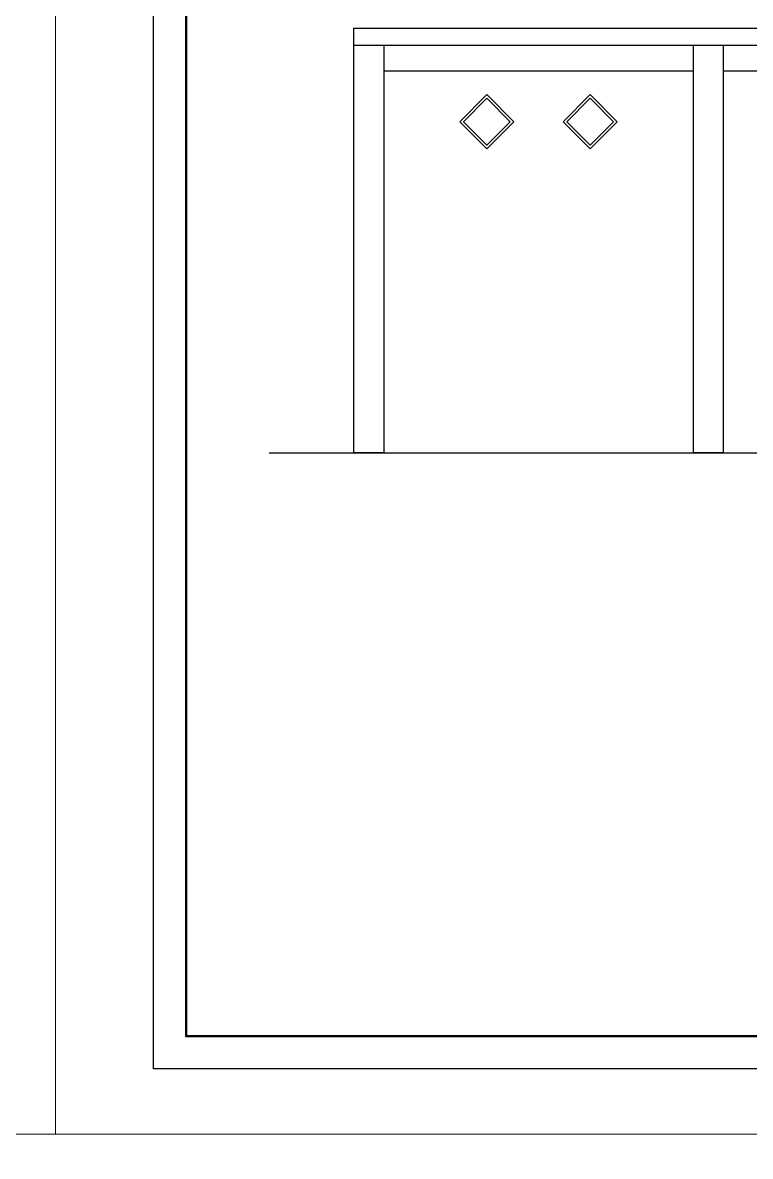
# Model space of a CAD drawing. Header units: centimetres. Extents: x -377343 to 693706, y 194584 to 813780.
# Drawn here: x 180713 to 181570, y 498483 to 499818 of the extents above; entities that cross this region are included whole.
import ezdxf

# ---------------------------------------------------------------- set-up
doc = ezdxf.new("R2010")
doc.units = ezdxf.units.CM
doc.layers.add('Kertas', color=252, linetype='Continuous', lineweight=20)
doc.layers.add('Legenda', color=252, linetype='Continuous', lineweight=20)
doc.layers.add('Layer1', color=7, linetype='Continuous')
doc.layers.add('PIPA', color=11, linetype='Continuous')

msp = doc.modelspace()

# ---------------------------------------------------------------- linework, layer by layer
at = {"layer": 'Kertas'}
for points in [[(177553.804, 500796.755), (180751.147, 500796.755), (180751.147, 498508.536), (177553.804, 498508.536)], [(180751.147, 500796.755), (183948.49, 500796.755), (183948.49, 498508.536), (180751.147, 498508.536)]]:
    msp.add_lwpolyline(points, close=True, dxfattribs=at)
at = {"layer": 'Layer1'}
for p, q in [((181103.005, 499811.449), (183138.005, 499811.449)), ((181103.005, 499791.449), (181103.005, 499811.449)), ((181103.005, 499791.449), (183138.005, 499791.449)), ((181138.005, 499761.449), (181503.005, 499761.449)), ((181538.005, 499761.449), (181903.005, 499761.449)), ((181003.005, 499311.449), (183238.005, 499311.449))]:
    msp.add_line(p, q, dxfattribs=at)
for points in [[(181103.005, 499791.449), (181138.005, 499791.449), (181138.005, 499311.449), (181103.005, 499311.449)], [(181503.005, 499791.449), (181538.005, 499791.449), (181538.005, 499311.449), (181503.005, 499311.449)], [(181259.671, 499669.629), (181291.491, 499701.449), (181259.671, 499733.269), (181227.852, 499701.449)], [(181259.671, 499673.872), (181287.249, 499701.449), (181259.671, 499729.026), (181232.094, 499701.449)], [(181381.338, 499669.629), (181413.158, 499701.449), (181381.338, 499733.269), (181349.518, 499701.449)], [(181381.338, 499673.872), (181408.915, 499701.449), (181381.338, 499729.026), (181353.761, 499701.449)]]:
    msp.add_lwpolyline(points, close=True, dxfattribs=at)
at = {"layer": 'Legenda', "color": 5, "lineweight": 30}
msp.add_lwpolyline([(180866.714, 500681.188), (183871.446, 500681.188), (183871.446, 498585.58), (180866.714, 498585.58)], close=True, dxfattribs=at)
at = {"layer": 'Legenda', "color": 1, "lineweight": 50}
msp.add_lwpolyline([(180905.236, 500642.666), (183332.135, 500642.666), (183332.135, 498624.103), (180905.236, 498624.103)], close=True, dxfattribs=at)
at = {"layer": 'PIPA', "lineweight": 35, "extrusion": (0, 0.816497, 0.57735), "elevation": 193451.324}
msp.add_lwpolyline([(-421704.212, -325591.681), (-159560.265, -63447.734), (377343.333, -600351.331), (-158232.47, -1135927.133), (-693706.405, -600453.199), (-454216.825, -360963.619)], dxfattribs=at)

doc.saveas('drawing.dxf')
